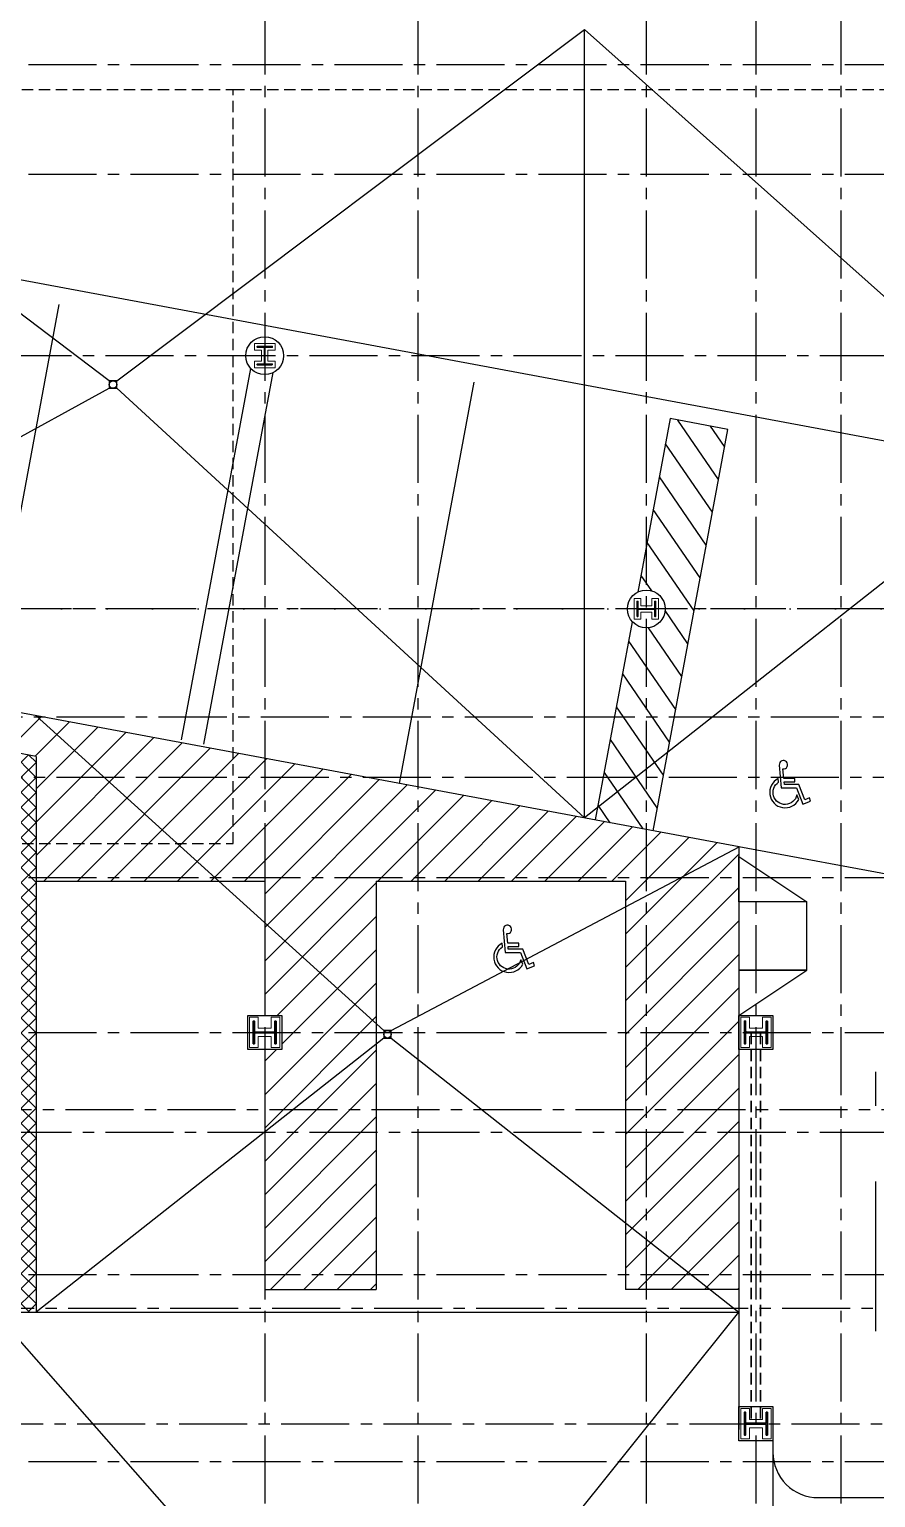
# Model space of a CAD drawing. Header units: inches. Extents: x -19 to 4048, y 0 to 3185.
# Drawn here: x 1362 to 1810, y 1203 to 1980 of the extents above; entities that cross this region are included whole.
import ezdxf

# ---------------------------------------------------------------- set-up
doc = ezdxf.new("R2010")
doc.units = ezdxf.units.IN
doc.header["$LTSCALE"] = 48
doc.header["$MEASUREMENT"] = 0
for name, pattern in [('CENTER2', [1.125, 0.75, -0.125, 0.125, -0.125]), ('DASHDOT2', [0.5, 0.25, -0.125, 0, -0.125]), ('HIDDEN', [0.375, 0.25, -0.125]), ('HIDDEN2', [0.1875, 0.125, -0.0625])]:
    doc.linetypes.add(name, pattern=pattern)
for name, color, linetype in [('_0_Objects', 8, 'Continuous'), ('A-Flor-Pfix', 8, 'Continuous'), ('A-Glaz-Sill', 8, 'Continuous'), ('A-Grid(3-32)', 8, 'CENTER2'), ('A-Roof-Above', 8, 'HIDDEN2'), ('A-Site-Parking', 8, 'Continuous'), ('A-Site-Pave', 8, 'Continuous'), ('S-Site-Curb', 8, 'Continuous'), ('S-Structural Concrete', 8, 'Continuous'), ('S-Wall-CMU', 8, 'Continuous'), ('S-Wall-Hatch', 8, 'Continuous'), ('Zoning Envelope', 8, 'DASHDOT2')]:
    doc.layers.add(name, color=color, linetype=linetype)
for name, color, linetype, lineweight in [('A-Detl-Hatch', 8, 'Continuous', 18), ('S-Detl-Hatch', 8, 'Continuous', 18), ('S-Detl-Wide', 8, 'Continuous', 35)]:
    doc.layers.add(name, color=color, linetype=linetype, lineweight=lineweight)

# ---------------------------------------------------------------- blocks, each defined once
blk = doc.blocks.new('GARAGE FLOOR SLOPE')
blk.add_point((1656.25, 1791.82))
at = {"layer": 'A-Flor-Pfix'}
for points in [[(1404.73, 1793.99), (1404.73, 1789.99), (1408.73, 1789.99), (1408.73, 1793.99)], [(1550, 1450.26), (1550, 1446.26), (1554, 1446.26), (1554, 1450.26)]]:
    blk.add_lwpolyline(points, close=True, dxfattribs=at)
for centre in [(1406.73, 1791.99), (1552, 1448.26)]:
    blk.add_circle(centre, 2, dxfattribs=at)
at = {"layer": 'A-Roof-Above'}
blk.add_line((980.38, 1948.13), (1470.38, 1948.13), dxfattribs=at)
for points in [[(980.63, 1948.13), (980.63, 1549.13), (1470.38, 1549.13), (1470.38, 1948.13)], [(1470.38, 1948.13), (2082.88, 1948.13), (2082.88, 1795.82), (2703.13, 1795.82), (2703.13, 1835.68), (3687.5, 1652.2)]]:
    blk.add_lwpolyline(points, dxfattribs=at)
at = {"layer": 'A-Site-Pave'}
for p, q in [((1404.73, 1793.99), (1158.63, 1979.88)), ((1408.73, 1793.99), (1656.25, 1979.88)), ((1902.35, 1760.64), (1656.25, 1979.88)), ((1656.25, 1562.71), (1656.25, 1979.88)), ((1158.63, 1655.46), (1404.73, 1789.99)), ((1408.73, 1789.99), (1656.25, 1562.71)), ((1902.35, 1756.64), (1656.25, 1562.71)), ((1738.09, 1547.45), (661, 1748.21)), ((1366, 1616.81), (1550, 1450.26)), ((1554, 1450.26), (1738.09, 1547.45)), ((1550, 1446.26), (1366, 1301.26)), ((1554, 1446.26), (1738, 1301.26)), ((1344, 1301.26), (1548, 1069.26)), ((1366, 1301.26), (1738, 1301.26)), ((1552, 1069.26), (1738, 1301.26)), ((1756, 1227.13), (1756, 953.26))]:
    blk.add_line(p, q, dxfattribs=at)
blk.add_lwpolyline([(695.66, 1951.26), (800.89, 1951.26), (3434, 1460.47), (3699.5, 1460.47)], dxfattribs=at)
blk = doc.blocks.new('*U10')
at = {"layer": 'A-Detl-Hatch'}
h = blk.add_hatch(dxfattribs=at)
h.set_pattern_fill('ANSI32', color=256, scale=6, style=0)
h.set_pattern_definition([(45, (0, -6.06), (-1.591, 1.591), []), (45, (1.0607, -6.06), (-1.591, 1.591), [])])
edge = h.paths.add_edge_path()
edge.add_line((6, -12.12), (6, -11.515))
edge.add_line((6, -11.515), (0.795, -11.515))
edge.add_arc((0.795, -10.915), 0.6, 180, 270, ccw=False)
edge.add_line((0.195, -10.915), (0.195, -1.205))
edge.add_arc((0.795, -1.205), 0.6, 90, 180, ccw=False)
edge.add_line((0.795, -0.605), (6, -0.605))
edge.add_line((6, -0.605), (6, 0))
edge.add_line((6, 0), (-6, 0))
edge.add_line((-6, 0), (-6, -0.605))
edge.add_line((-6, -0.605), (-0.795, -0.605))
edge.add_arc((-0.795, -1.205), 0.6, 0, 90, ccw=False)
edge.add_line((-0.195, -1.205), (-0.195, -10.915))
edge.add_arc((-0.795, -10.915), 0.6, 270, 360, ccw=False)
edge.add_line((-0.795, -11.515), (-6, -11.515))
edge.add_line((-6, -11.515), (-6, -12.12))
edge.add_line((-6, -12.12), (6, -12.12))
at = {"linetype": 'ByBlock'}
blk.add_lwpolyline([(6, -12.12), (6, -11.515), (0.795, -11.515, -0.4142136), (0.195, -10.915), (0.195, -1.205, -0.4142136), (0.795, -0.605), (6, -0.605), (6, 0), (-6, 0), (-6, -0.605), (-0.795, -0.605, -0.4142136), (-0.195, -1.205), (-0.195, -10.915, -0.4142136), (-0.795, -11.515), (-6, -11.515), (-6, -12.12)], format="xyb", close=True, dxfattribs=at)
blk = doc.blocks.new('W12X65')
at = {"layer": 'S-Detl-Hatch'}
blk.add_lwpolyline([(13860.59, -7310.28), (13860.59, -7305.67), (13854.79, -7305.67), (13854.79, -7298.76), (13860.59, -7298.76), (13860.59, -7294.16), (13844.59, -7294.16), (13844.59, -7298.76), (13850.4, -7298.76), (13850.4, -7305.67), (13844.59, -7305.67), (13844.59, -7310.28)], close=True, dxfattribs=at)
at = {"layer": 'S-Detl-Wide'}
blk.add_blockref('*U10', (13852.59, -7296.16), dxfattribs=at)
blk = doc.blocks.new('*U9')
at = {"layer": 'A-Detl-Hatch'}
h = blk.add_hatch(dxfattribs=at)
h.set_pattern_fill('ANSI32', color=256, scale=6, style=0)
h.set_pattern_definition([(45, (0, -4.865), (-1.591, 1.591), []), (45, (1.0607, -4.865), (-1.591, 1.591), [])])
edge = h.paths.add_edge_path()
edge.add_line((3.98, -9.73), (3.98, -9.295))
edge.add_line((3.98, -9.295), (0.645, -9.295))
edge.add_arc((0.645, -8.795), 0.5, 180, 270, ccw=False)
edge.add_line((0.145, -8.795), (0.145, -0.935))
edge.add_arc((0.645, -0.935), 0.5, 90, 180, ccw=False)
edge.add_line((0.645, -0.435), (3.98, -0.435))
edge.add_line((3.98, -0.435), (3.98, 0))
edge.add_line((3.98, 0), (-3.98, 0))
edge.add_line((-3.98, 0), (-3.98, -0.435))
edge.add_line((-3.98, -0.435), (-0.645, -0.435))
edge.add_arc((-0.645, -0.935), 0.5, 0, 90, ccw=False)
edge.add_line((-0.145, -0.935), (-0.145, -8.795))
edge.add_arc((-0.645, -8.795), 0.5, -90, 0, ccw=False)
edge.add_line((-0.645, -9.295), (-3.98, -9.295))
edge.add_line((-3.98, -9.295), (-3.98, -9.73))
edge.add_line((-3.98, -9.73), (3.98, -9.73))
at = {"linetype": 'ByBlock'}
blk.add_lwpolyline([(3.98, -9.73), (3.98, -9.295), (0.645, -9.295, -0.4142136), (0.145, -8.795), (0.145, -0.935, -0.4142136), (0.645, -0.435), (3.98, -0.435), (3.98, 0), (-3.98, 0), (-3.98, -0.435), (-0.645, -0.435, -0.4142136), (-0.145, -0.935), (-0.145, -8.795, -0.4142136), (-0.645, -9.295), (-3.98, -9.295), (-3.98, -9.73)], format="xyb", close=True, dxfattribs=at)
blk = doc.blocks.new('W10X33')
at = {"layer": 'S-Detl-Hatch'}
blk.add_lwpolyline([(13773.28, -7309.78), (13773.28, -7306.34), (13769.45, -7306.34), (13769.45, -7300.48), (13773.28, -7300.48), (13773.28, -7297.05), (13762.32, -7297.05), (13762.32, -7300.48), (13766.16, -7300.48), (13766.16, -7306.34), (13762.32, -7306.34), (13762.32, -7309.78)], close=True, dxfattribs=at)
at = {"layer": 'S-Detl-Wide'}
blk.add_blockref('*U9', (13767.8, -7298.55), dxfattribs=at)
blk = doc.blocks.new('LOWER LEVEL - STRUCTURAL GRID')
at = {"layer": 'A-Grid(3-32)'}
for p, q in [((-2528.5, -7402.01), (-2528.5, -9409.77)), ((-2447.5, -7402.01), (-2447.5, -9409.77)), ((-2326.5, -7402.01), (-2326.5, -9409.77)), ((-2268.5, -7402.01), (-2268.5, -9409.77)), ((-2223.5, -7402.01), (-2223.5, -9409.77)), ((-3895.5, -8080.75), (-146.75, -8080.75)), ((-3895.5, -8138.75), (-146.75, -8138.75)), ((-146.75, -8234.75), (-3895.5, -8234.75)), ((-146.75, -8368.75), (-3895.5, -8368.75)), ((-3880.62, -8425.75), (-161.64, -8425.75)), ((-3880.62, -8457.75), (-161.64, -8457.75)), ((-3895.5, -8510.75), (-146.75, -8510.75)), ((-3895.5, -8592.75), (-146.75, -8592.75)), ((-168, -8633.75), (-3874.25, -8633.75)), ((-146.75, -8645.75), (-3895.5, -8645.75)), ((-3895.5, -8720.75), (-146.75, -8720.75)), ((-166.59, -8738.75), (-3875.66, -8738.75)), ((-3869.7, -8799.75), (-172.55, -8799.75)), ((-3895.5, -8819.75), (-146.75, -8819.75))]:
    blk.add_line(p, q, dxfattribs=at)
at = {"layer": 'S-Detl-Wide', "linetype": 'HIDDEN2'}
for p, q in [((-2271, -8592.94), (-2271, -8799.55)), ((-2266, -8592.94), (-2266, -8799.55))]:
    blk.add_line(p, q, dxfattribs=at)
at = {"layer": 'S-Structural Concrete'}
for points in [[(-2537.5, -8583.75), (-2519.5, -8583.75), (-2519.5, -8601.75), (-2537.5, -8601.75)], [(-2277.5, -8583.75), (-2259.5, -8583.75), (-2259.5, -8601.75), (-2277.5, -8601.75)], [(-2277.5, -8790.75), (-2259.5, -8790.75), (-2259.5, -8808.75), (-2277.5, -8808.75)]]:
    blk.add_lwpolyline(points, close=True, dxfattribs=at)
for centre in [(-2528.5, -8234.75), (-2326.5, -8368.75)]:
    blk.add_circle(centre, 10, dxfattribs=at)
blk.add_blockref('W10X33', (-16296.3, -931.34))
for name, p, rotation in [('W10X33', (4976.91, 5399.05), 270), ('W12X65', (-9830.72, -22445.34), 90), ('W12X65', (-9570.72, -22445.34), 90), ('W12X65', (-9570.72, -22652.34), 90)]:
    blk.add_blockref(name, p, dxfattribs=dict(rotation=rotation))
blk = doc.blocks.new('LOWER LEVEL - CORE & SHELL')
at = {"layer": 'S-Wall-Hatch'}
h = blk.add_hatch(dxfattribs=at)
h.set_pattern_fill('ANSI37', color=256, scale=45, style=0)
h.set_pattern_definition([(45, (-4015.5006, -10042.007), (-3.977476, 3.977476), []), (135, (-4015.5006, -10042.007), (-3.977476, -3.977476), [])])
h.paths.add_polyline_path([(-2756.38, -8426.83), (-2762.17, -8425.75), (-2805.82, -8425.75), (-2756.38, -8434.97)])
h.paths.add_polyline_path([(-2756.38, -8426.83), (-2756.38, -8434.97), (-2671.5, -8450.79), (-2671.5, -8442.65)])
h.paths.add_polyline_path([(-2649.5, -8446.75), (-2671.5, -8442.65), (-2671.5, -8450.79), (-2657.5, -8453.4), (-2657.5, -8457.75), (-2649.5, -8457.75)])
h.paths.add_polyline_path([(-2649.5, -8457.75), (-2657.5, -8457.75), (-2657.5, -8492.88), (-2649.5, -8492.88)])
h.paths.add_polyline_path([(-2649.5, -8492.88), (-2657.5, -8492.88), (-2657.5, -8510.75), (-2649.5, -8510.75)])
h.paths.add_polyline_path([(-2649.5, -8510.75), (-2657.5, -8510.75), (-2657.5, -8592.75), (-2649.5, -8592.75)])
h.paths.add_polyline_path([(-2649.5, -8592.75), (-2657.5, -8592.75), (-2657.5, -8633.75), (-2649.5, -8633.75)])
h.paths.add_polyline_path([(-2649.5, -8633.75), (-2657.5, -8633.75), (-2657.5, -8645.75), (-2649.5, -8645.75)])
h.paths.add_polyline_path([(-2649.5, -8645.75), (-2657.5, -8645.75), (-2657.5, -8720.75), (-2649.5, -8720.75)])
h.paths.add_polyline_path([(-2649.5, -8720.75), (-2657.5, -8720.75), (-2657.5, -8732.75), (-2671.5, -8732.75), (-2671.5, -8738.75), (-2649.5, -8738.75)])
h.paths.add_polyline_path([(-2649.5, -8738.75), (-2671.5, -8738.75), (-2671.5, -8740.75), (-2649.5, -8740.75)])
h.paths.add_polyline_path([(-2671.5, -8738.75), (-2756.38, -8738.75), (-2756.38, -8740.75), (-2671.5, -8740.75)])
h.paths.add_polyline_path([(-2671.5, -8732.75), (-2756.38, -8732.75), (-2756.38, -8738.75), (-2671.5, -8738.75)])
h.paths.add_polyline_path([(-2756.38, -8732.75), (-2761.88, -8732.75), (-2761.88, -8738.75), (-2756.38, -8738.75)])
h.paths.add_polyline_path([(-2756.38, -8738.75), (-2761.88, -8738.75), (-2761.88, -8740.75), (-2756.38, -8740.75)])
at = {"layer": 'A-Glaz-Sill'}
for p, q in [((-2205.13, -8613.62), (-2205.13, -8631.62)), ((-2205.13, -8671.62), (-2205.13, -8750.87))]:
    blk.add_line(p, q, dxfattribs=at)
at = {"layer": 'S-Wall-CMU'}
for p, q in [((-2649.5, -8446.75), (-3042.5, -8373.5)), ((-2649.5, -8446.75), (-2649.5, -8740.75)), ((-2761.88, -8740.75), (-2649.5, -8740.75))]:
    blk.add_line(p, q, dxfattribs=at)
blk = doc.blocks.new('I_SITE_PARKING_Handicap Symbol_P')
at = {"linetype": 'ByBlock', "lineweight": -2}
for points in [[(-0.23, 0.404), (-0.188, -0.077), (0.133, -0.077), (0.27, -0.421), (0.433, -0.357), (0.407, -0.291), (0.309, -0.33), (0.181, -0.007), (-0.123, -0.007), (-0.128, 0.053), (0.102, 0.053), (0.102, 0.123), (-0.134, 0.123), (-0.152, 0.323, 2.822933)], [(-0.244, 0.043), (-0.251, 0.119, 1.375474), (0.182, -0.326), (0.143, -0.229, -1.496783)]]:
    blk.add_lwpolyline(points, format="xyb", close=True, dxfattribs=at)
at = {"layer": 'Defpoints', "linetype": 'ByBlock', "lineweight": -2}
blk.add_point((-0.433, -0.5), dxfattribs=at)

msp = doc.modelspace()

# ---------------------------------------------------------------- hatches: boundary and pattern name
at = {"layer": 'A-Site-Parking'}
h = msp.add_hatch(dxfattribs=at)
h.set_pattern_fill('ANSI31', color=256, scale=100, style=0)
h.paths.add_polyline_path([(688, 1807.26), (661, 1807.26), (661, 1673.26), (668.82, 1673.26), (688, 1689.46)])
h.paths.add_polyline_path([(712.15, 1807.26), (688, 1807.26), (688, 1689.46), (740.11, 1733.47), (699.79, 1740.98)])
h.paths.add_polyline_path([(759, 1729.95), (740.11, 1733.47), (688, 1689.46), (688, 1673.26), (750, 1673.26), (750, 1682.19), (759, 1682.19)])
h.paths.add_polyline_path([(688, 1689.46), (668.82, 1673.26), (688, 1673.26)], flags=17)
h.paths.add_polyline_path([(688, 1673.08, 0.00005), (668.56, 1673.04), (661, 1666.65), (688, 1666.65)])
h.paths.add_polyline_path([(668.56, 1673.04, 0.000019), (661, 1673.02), (661, 1666.65)])
h.paths.add_polyline_path([(750, 1673.18, 0.000075), (726.65, 1673.14, 0.000099), (688, 1673.08), (688, 1666.65), (750, 1666.65)])
h.paths.add_polyline_path([(826, 1717.46), (759, 1729.95), (759, 1682.19), (760, 1682.19), (760, 1708.21), (783.59, 1703.81), (785.56, 1703.45), (822.91, 1696.48), (826, 1695.91)])
h.paths.add_polyline_path([(904, 1702.92), (826, 1717.46), (826, 1695.91), (904, 1681.37)])
h.paths.add_polyline_path([(951.14, 1694.13), (904, 1702.92), (904, 1681.37), (947.53, 1673.26), (955, 1673.26), (955, 1682.26), (964, 1682.26)])
h.paths.add_polyline_path([(964, 1691.74), (951.14, 1694.13), (964, 1682.26)], flags=17)
h.paths.add_polyline_path([(973.57, 1689.95), (964, 1691.74), (964, 1682.26)])
h.paths.add_polyline_path([(955, 1673.26), (947.53, 1673.26), (955, 1671.86)])
h.paths.add_polyline_path([(980.63, 1688.64), (973.57, 1689.95), (964, 1682.26), (973, 1682.26), (973, 1673.26), (980.63, 1673.26)])
h.paths.add_polyline_path([(980.63, 1673.26), (973, 1673.26), (973, 1668.51), (980.63, 1667.09)])
h.paths.add_polyline_path([(1030, 1679.43), (980.63, 1688.64), (980.63, 1673.26), (1030, 1673.26)])
h.paths.add_polyline_path([(1030, 1673.26), (980.63, 1673.26), (980.63, 1667.09), (1030, 1657.89)])
h.paths.add_polyline_path([(1120, 1662.66), (1063.14, 1673.26), (1030, 1673.26), (1030, 1657.89), (1120, 1641.11)])
h.paths.add_polyline_path([(1030, 1679.43), (1030, 1673.26), (1063.14, 1673.26)])
h.paths.add_polyline_path([(1120, 1662.66), (1120, 1641.11), (1253.34, 1616.26), (1259.13, 1616.26), (1259.13, 1636.73)])
h.paths.add_polyline_path([(1259.13, 1636.73), (1259.13, 1616.26), (1325.84, 1616.26), (1315.05, 1626.3)])
h.paths.add_polyline_path([(1325.84, 1616.26), (1259.13, 1616.26), (1259.13, 1615.18), (1344, 1599.36)])
h.paths.add_polyline_path([(1344, 1620.91), (1315.05, 1626.3), (1325.84, 1616.26), (1344, 1616.26)])
h.paths.add_polyline_path([(1344, 1616.26), (1325.84, 1616.26), (1344, 1599.36)], flags=17)
h.paths.add_polyline_path([(1344, 1620.91), (1344, 1616.26), (1368.94, 1616.26)])
h.paths.add_polyline_path([(1470.38, 1597.35), (1368.94, 1616.26), (1344, 1616.26), (1344, 1599.36), (1366, 1595.26), (1366, 1584.26), (1470.38, 1584.26)])
h.paths.add_polyline_path([(1487, 1594.25), (1470.38, 1597.35), (1470.38, 1584.26), (1487, 1584.26)])
h.paths.add_polyline_path([(1487, 1594.25), (1487, 1584.26), (1540.62, 1584.26)])
h.paths.add_polyline_path([(1470.38, 1584.26), (1366, 1584.26), (1366, 1549.13), (1470.38, 1549.13)], flags=17)
h.paths.add_polyline_path([(1487, 1584.26), (1470.38, 1584.26), (1470.38, 1549.13), (1366, 1549.13), (1366, 1531.26), (1487, 1531.26)])
h.paths.add_polyline_path([(1487, 1531.26), (1366, 1531.26), (1366, 1529.26), (1487, 1529.26)])
h.paths.add_polyline_path([(1568, 1579.15), (1540.62, 1584.26), (1487, 1584.26), (1487, 1531.26), (1565.25, 1531.26), (1568, 1532.96)])
h.paths.add_polyline_path([(1625.48, 1568.44), (1568, 1579.15), (1568, 1532.96)])
h.paths.add_polyline_path([(1546, 1519.37), (1546, 1529.26), (1562.01, 1529.26), (1565.25, 1531.26), (1487, 1531.26), (1487, 1482.95)])
h.paths.add_polyline_path([(1546, 1519.37), (1487, 1482.95), (1487, 1458.26), (1496, 1458.26), (1496, 1449.26), (1546, 1449.26)])
h.paths.add_polyline_path([(1546, 1449.26), (1496, 1449.26), (1496, 1440.26), (1487, 1440.26), (1487, 1408.26), (1546, 1408.26)])
h.paths.add_polyline_path([(1546, 1408.26), (1487, 1408.26), (1487, 1396.26), (1546, 1396.26)])
h.paths.add_polyline_path([(1546, 1396.26), (1487, 1396.26), (1487, 1321.26), (1546, 1321.26)])
h.paths.add_polyline_path([(1546, 1321.26), (1487, 1321.26), (1487, 1313.26), (1546, 1313.26)])
h.paths.add_polyline_path([(1568, 1531.26), (1565.25, 1531.26), (1562.01, 1529.26), (1568, 1529.26)])
h.paths.add_polyline_path([(1689, 1556.6), (1625.48, 1568.44), (1568, 1532.96), (1568, 1531.26), (1689, 1531.26)])
h.paths.add_polyline_path([(1568, 1532.96), (1565.25, 1531.26), (1568, 1531.26)], flags=17)
h.paths.add_polyline_path([(1689, 1531.26), (1568, 1531.26), (1568, 1529.26), (1678, 1529.26), (1678, 1449.26), (1689, 1449.26)])
h.paths.add_polyline_path([(1738, 1518.26), (1738, 1531.26), (1689, 1531.26), (1689, 1449.26), (1738, 1449.26), (1738, 1458.26), (1738, 1482.26)])
h.paths.add_polyline_path([(1738, 1547.47), (1689, 1556.6), (1689, 1531.26), (1738, 1531.26), (1738, 1542.26)])
h.paths.add_polyline_path([(1689, 1449.26), (1678, 1449.26), (1678, 1408.26), (1689, 1408.26)])
h.paths.add_polyline_path([(1738, 1449.26), (1689, 1449.26), (1689, 1408.26), (1738, 1408.26)])
h.paths.add_polyline_path([(1689, 1408.26), (1678, 1408.26), (1678, 1396.26), (1689, 1396.26)])
h.paths.add_polyline_path([(1738, 1408.26), (1689, 1408.26), (1689, 1396.26), (1731.05, 1396.26)])
h.paths.add_polyline_path([(1689, 1396.26), (1678, 1396.26), (1678, 1321.26), (1687.64, 1321.26), (1689, 1323.6)])
h.paths.add_polyline_path([(1731.05, 1396.26), (1689, 1396.26), (1689, 1323.6)])
h.paths.add_polyline_path([(1738, 1396.26), (1731.05, 1396.26), (1689, 1323.6), (1689, 1321.26), (1738, 1321.26)])
h.paths.add_polyline_path([(1738, 1408.26), (1731.05, 1396.26), (1738, 1396.26)], flags=17)
h.paths.add_polyline_path([(1687.64, 1321.26), (1678, 1321.26), (1678, 1313.26), (1683.01, 1313.26)])
h.paths.add_polyline_path([(1689, 1321.26), (1687.64, 1321.26), (1683.01, 1313.26), (1689, 1313.26)])
h.paths.add_polyline_path([(1738, 1321.26), (1689, 1321.26), (1689, 1313.26), (1738, 1313.26)])
h.paths.add_polyline_path([(1689, 1323.6), (1687.64, 1321.26), (1689, 1321.26)], flags=17)
h = msp.add_hatch(dxfattribs=at)
h.set_pattern_fill('ANSI31', color=256, scale=100, style=0)
h.set_pattern_definition([(124.4417, (1826.26, 1531.017), (-10.3088, -7.0696), [])])
h.paths.add_polyline_path([(1701.67, 1773.96), (1689, 1706), (1689, 1683.26, -0.046102), (1690.83, 1683.09, -0.361214), (1699, 1673.26), (1714.43, 1673.26), (1732.14, 1768.28)])
h.paths.add_polyline_path([(1689, 1706), (1684.57, 1682.22, -0.115313), (1689, 1683.26)])
h.paths.add_polyline_path([(1699, 1673.26, -0.414214), (1689, 1663.26), (1689, 1616.26), (1703.81, 1616.26), (1714.43, 1673.26)])
h.paths.add_polyline_path([(1689, 1663.26, -0.046102), (1687.17, 1663.43, -0.162278), (1681.64, 1666.49), (1672.27, 1616.26), (1689, 1616.26)])
h.paths.add_polyline_path([(1672.27, 1616.26), (1666.31, 1584.26), (1689, 1584.26), (1689, 1616.26)])
h.paths.add_polyline_path([(1689, 1616.26), (1689, 1584.26), (1697.84, 1584.26), (1703.81, 1616.26)])
h.paths.add_polyline_path([(1666.31, 1584.26), (1662.09, 1561.62), (1689, 1556.6), (1689, 1584.26)])
h.paths.add_polyline_path([(1689, 1584.26), (1689, 1556.6), (1692.56, 1555.94), (1697.84, 1584.26)])

# ---------------------------------------------------------------- linework, layer by layer
for p, q in [((1378.11, 1834.27), (1338.53, 1621.93)), ((1443, 1603.94), (1479.64, 1800.49)), ((1454.8, 1601.74), (1491.43, 1798.29)), ((1558.31, 1580.96), (1597.89, 1793.3)), ((1701.67, 1773.96), (1684.57, 1682.22)), ((1732.14, 1768.28), (1701.67, 1773.96)), ((1692.56, 1555.94), (1732.14, 1768.28)), ((1738.09, 1547.45), (699.79, 1740.98)), ((1662.09, 1561.62), (1681.64, 1666.49)), ((1365.88, 1529.26), (1487, 1529.26)), ((1487, 1529.26), (1487, 1458.26)), ((1546, 1529.26), (1546, 1313.26)), ((1546, 1529.26), (1678, 1529.26)), ((1678, 1529.26), (1678, 1313.26)), ((1487, 1440.26), (1487, 1313.26)), ((1487, 1313.26), (1546, 1313.26)), ((1738, 1313.26), (1678, 1313.26))]:
    msp.add_line(p, q, dxfattribs=at)
at = {"layer": 'S-Site-Curb'}
for p, q in [((2044.61, 1490.32), (1738, 1547.47)), ((1738, 1547.47), (1738, 1239.26))]:
    msp.add_line(p, q, dxfattribs=at)
for points in [[(1738, 1518.26), (1738, 1542.26), (1774, 1518.26), (1738, 1518.26)], [(1774, 1482.26), (1774, 1518.26), (1738, 1518.26), (1738, 1482.26)], [(1738, 1482.26), (1738, 1458.26), (1774, 1482.26), (1738, 1482.26)]]:
    msp.add_lwpolyline(points, close=True, dxfattribs=at)
msp.add_lwpolyline([(1756, 1233.26), (1756, 1227.13, 0.414214), (1780, 1203.13), (1877.88, 1203.13)], format="xyb", dxfattribs=at)
at = {"layer": 'Zoning Envelope'}
msp.add_lwpolyline([(3928, 1673.26), (860, 1673.26, 0.000426), (726.65, 1673.14, 0.001551), (120, 1670.34, 0.001255)], format="xyb", dxfattribs=at)

# ---------------------------------------------------------------- block references
at = {"layer": '_0_Objects'}
for name, p in [('LOWER LEVEL - STRUCTURAL GRID', (4015.5, 10042.01)), ('GARAGE FLOOR SLOPE', (0, 0))]:
    msp.add_blockref(name, p, dxfattribs=at)
at = {"layer": '_0_Objects', "linetype": 'HIDDEN'}
msp.add_blockref('LOWER LEVEL - CORE & SHELL', (4015.5, 10042.01), dxfattribs=at)
at = {"layer": 'A-Site-Parking', "xscale": 25, "yscale": 25, "zscale": 25}
for p in [(1765.12, 1580.57), (1619.02, 1493.45)]:
    msp.add_blockref('I_SITE_PARKING_Handicap Symbol_P', p, dxfattribs=at)

doc.saveas('drawing.dxf')
